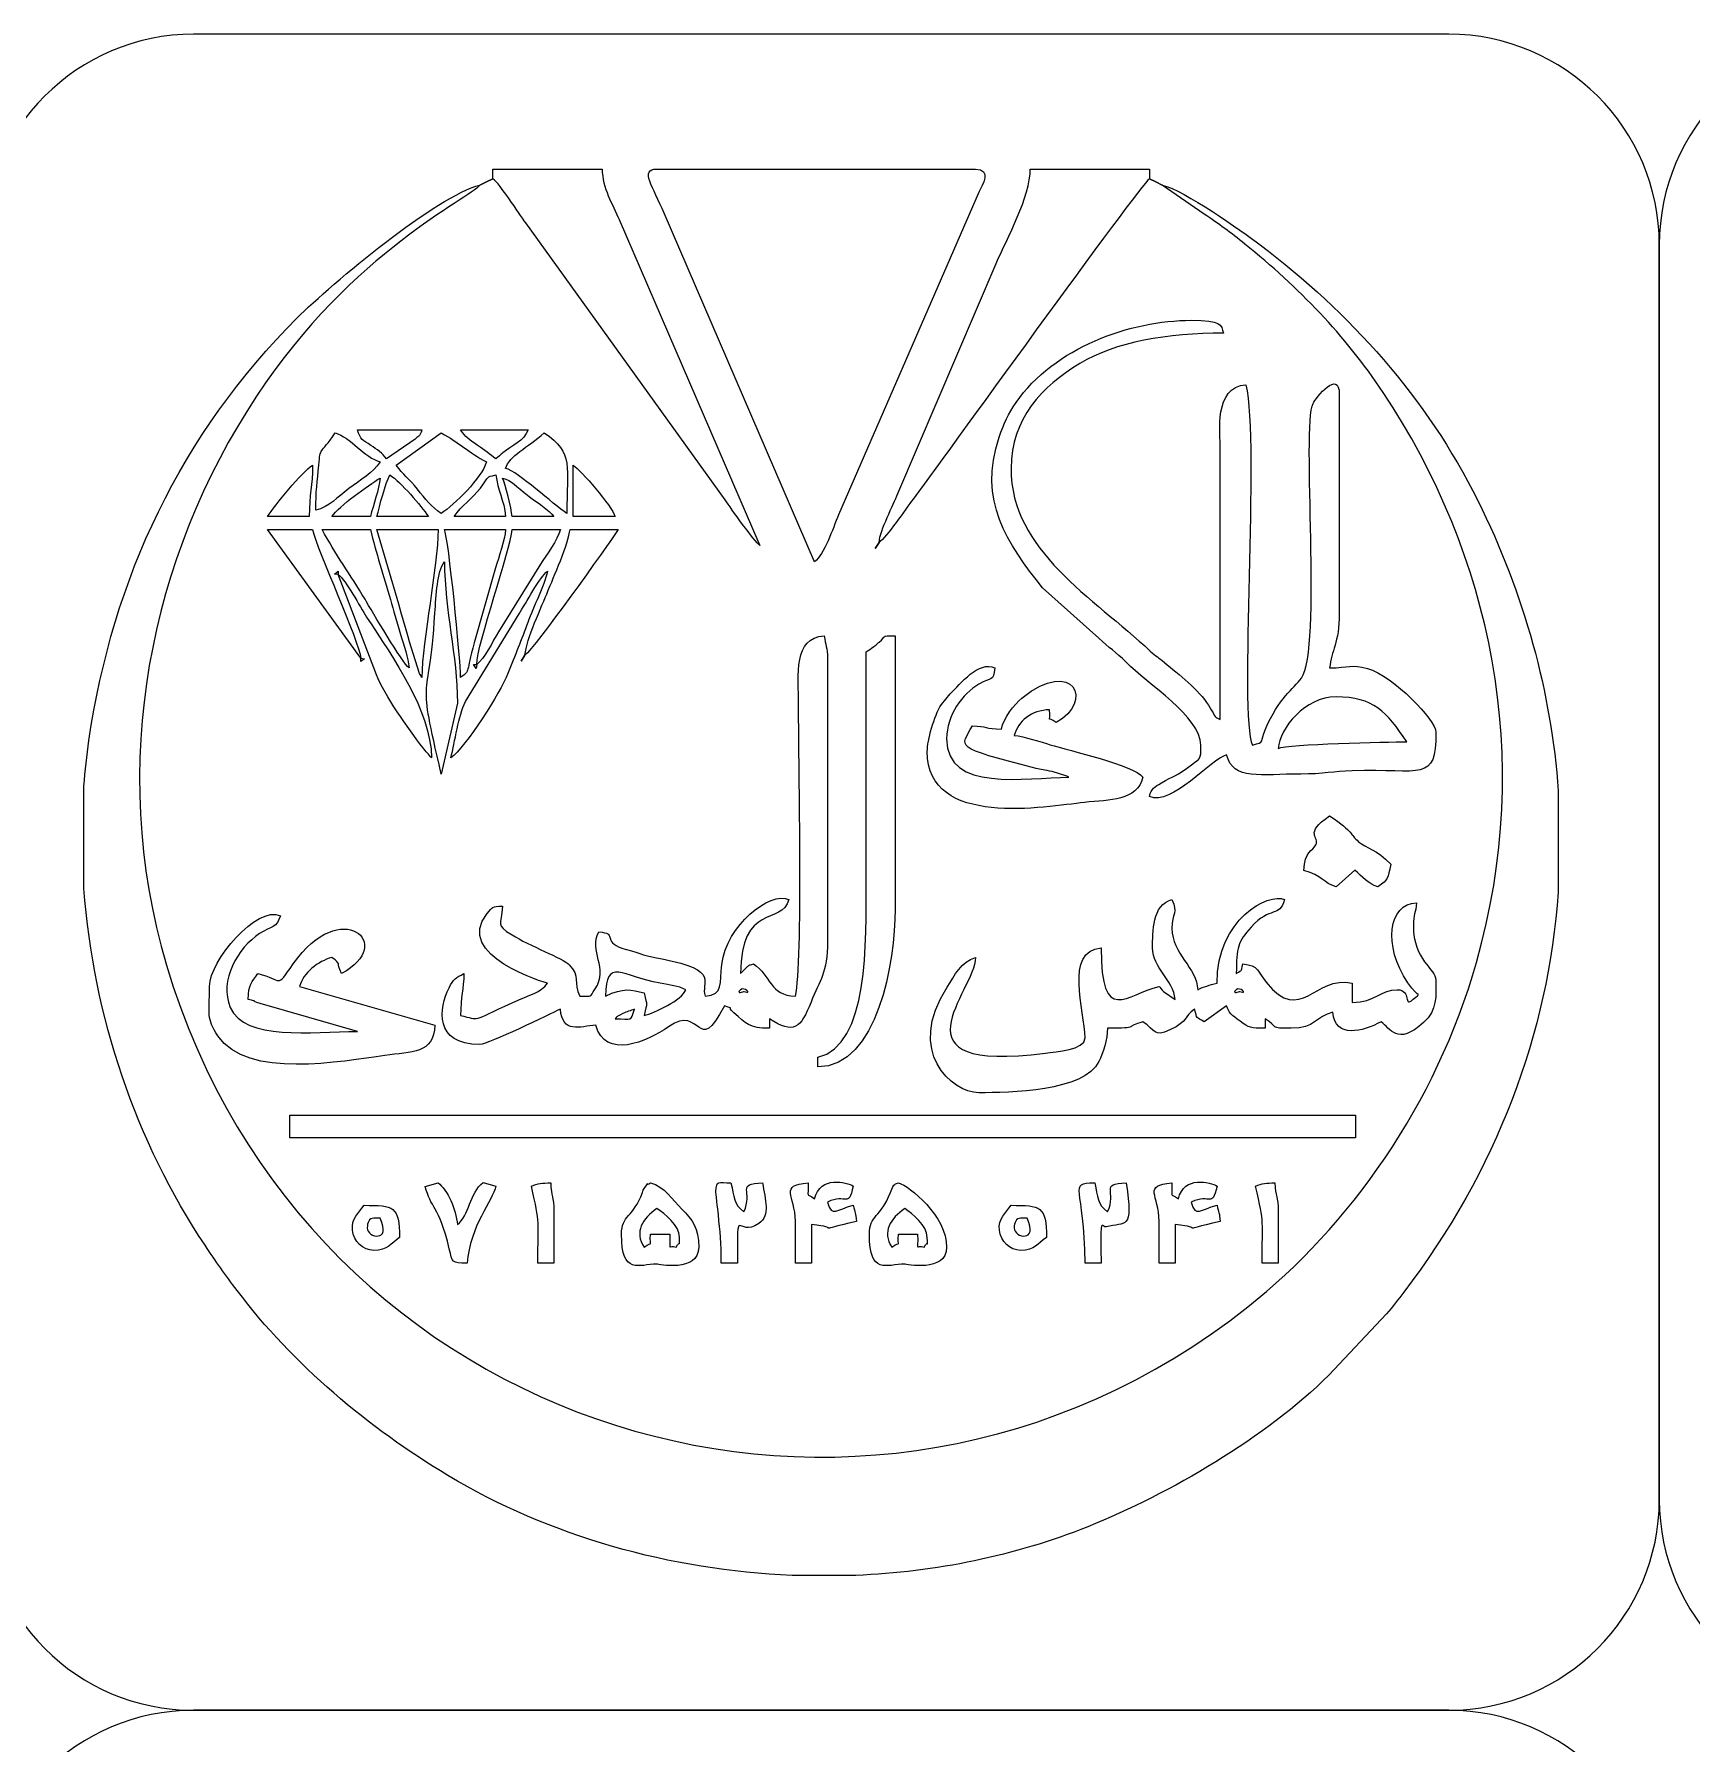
# Model space of a CAD drawing. Header units: millimetres. Extents: x -591 to 604, y 170 to 320.
# Drawn here: x -539.5 to -490.3, y 269.1 to 319.9 of the extents above; entities that cross this region are included whole.
import ezdxf

# ---------------------------------------------------------------- set-up
doc = ezdxf.new("R2010")
doc.units = ezdxf.units.MM
doc.header["$MEASUREMENT"] = 0
doc.layers.add('Layer 1', color=7, linetype='Continuous')

msp = doc.modelspace()

# ---------------------------------------------------------------- linework, layer by layer
at = {"layer": 'Layer 1', "color": 250, "lineweight": 18}
for points in [[(-534.7708, 319.8725), (-534.7708, 319.8725), (-497.4834, 319.8725), (-497.4834, 319.8725), (-494.0375, 319.8725), (-491.2271, 317.0621), (-491.2271, 313.6162), (-491.2271, 313.6162), (-491.2271, 276.3288), (-491.2271, 276.3288), (-491.2271, 272.8829), (-494.0375, 270.0725), (-497.4834, 270.0725), (-497.4834, 270.0725), (-534.7708, 270.0725), (-534.7708, 270.0725), (-538.2167, 270.0725), (-541.0271, 272.8829), (-541.0271, 276.3288), (-541.0271, 276.3288), (-541.0271, 313.6162), (-541.0271, 313.6162), (-541.0271, 317.0621), (-538.2167, 319.8725), (-534.7708, 319.8725)], [(-484.9708, 319.8725), (-484.9708, 319.8725), (-447.6834, 319.8725), (-447.6834, 319.8725), (-444.2375, 319.8725), (-441.4271, 317.0621), (-441.4271, 313.6162), (-441.4271, 313.6162), (-441.4271, 276.3288), (-441.4271, 276.3288), (-441.4271, 272.8829), (-444.2375, 270.0725), (-447.6834, 270.0725), (-447.6834, 270.0725), (-484.9708, 270.0725), (-484.9708, 270.0725), (-488.4167, 270.0725), (-491.2271, 272.8829), (-491.2271, 276.3288), (-491.2271, 276.3288), (-491.2271, 313.6162), (-491.2271, 313.6162), (-491.2271, 317.0621), (-488.4167, 319.8725), (-484.9708, 319.8725)], [(-534.7708, 270.0725), (-534.7708, 270.0725), (-497.4834, 270.0725), (-497.4834, 270.0725), (-494.0375, 270.0725), (-491.2271, 267.2621), (-491.2271, 263.8162), (-491.2271, 263.8162), (-491.2271, 226.5288), (-491.2271, 226.5288), (-491.2271, 223.0829), (-494.0375, 220.2725), (-497.4834, 220.2725), (-497.4834, 220.2725), (-534.7708, 220.2725), (-534.7708, 220.2725), (-538.2167, 220.2725), (-541.0271, 223.0829), (-541.0271, 226.5288), (-541.0271, 226.5288), (-541.0271, 263.8162), (-541.0271, 263.8162), (-541.0271, 267.2621), (-538.2167, 270.0725), (-534.7708, 270.0725)], [(-484.9708, 270.0725), (-484.9708, 270.0725), (-447.6834, 270.0725), (-447.6834, 270.0725), (-444.2375, 270.0725), (-441.4271, 267.2621), (-441.4271, 263.8162), (-441.4271, 263.8162), (-441.4271, 226.5288), (-441.4271, 226.5288), (-441.4271, 223.0829), (-444.2375, 220.2725), (-447.6834, 220.2725), (-447.6834, 220.2725), (-484.9708, 220.2725), (-484.9708, 220.2725), (-488.4167, 220.2725), (-491.2271, 223.0829), (-491.2271, 226.5288), (-491.2271, 226.5288), (-491.2271, 263.8162), (-491.2271, 263.8162), (-491.2271, 267.2621), (-488.4167, 270.0725), (-484.9708, 270.0725)]]:
    msp.add_open_spline(points, degree=3, knots=[0, 0, 0, 0, 0.125, 0.125, 0.125, 0.25, 0.25, 0.25, 0.375, 0.375, 0.375, 0.5, 0.5, 0.5, 0.625, 0.625, 0.625, 0.75, 0.75, 0.75, 0.875, 0.875, 0.875, 1, 1, 1, 1], dxfattribs=at)
at = {"layer": 'Layer 1', "color": 240}
for points, knots in [([(-526.0717, 315.4831), (-526.0717, 315.4831), (-526.2629, 315.3875), (-526.2629, 315.3875), (-526.2629, 315.3875), (-526.0717, 315.4831), (-526.0717, 315.4831)], [0, 0, 0, 0, 0.5, 0.5, 0.5, 1, 1, 1, 1]), ([(-525.8804, 315.5787), (-525.8804, 315.5787), (-526.0717, 315.4831), (-526.0717, 315.4831), (-526.0717, 315.4831), (-525.8804, 315.5787), (-525.8804, 315.5787)], [0, 0, 0, 0, 0.5, 0.5, 0.5, 1, 1, 1, 1]), ([(-525.8804, 315.5787), (-525.6498, 315.4096), (-525.1298, 314.5777), (-524.8973, 314.267), (-524.8973, 314.267), (-518.9768, 306.0356), (-518.9768, 306.0356), (-518.8064, 305.7854), (-518.1075, 304.7977), (-517.9439, 304.678), (-517.9439, 304.678), (-522.1247, 314.3622), (-522.1247, 314.3622), (-522.3188, 314.8163), (-522.6294, 315.3037), (-522.6294, 315.8656), (-522.6294, 315.8656), (-525.8804, 315.8656), (-525.8804, 315.8656), (-525.8804, 315.8656), (-525.8804, 315.5787), (-525.8804, 315.5787)], [0, 0, 0, 0, 0.1428571, 0.1428571, 0.1428571, 0.2857143, 0.2857143, 0.2857143, 0.4285714, 0.4285714, 0.4285714, 0.5714286, 0.5714286, 0.5714286, 0.7142857, 0.7142857, 0.7142857, 0.8571429, 0.8571429, 0.8571429, 1, 1, 1, 1]), ([(-516.3184, 304.1999), (-516.0313, 304.4104), (-515.7843, 305.1724), (-515.6081, 305.5932), (-515.6081, 305.5932), (-511.4333, 315.1944), (-511.4333, 315.1944), (-511.3437, 315.3854), (-511.0409, 315.8656), (-511.5375, 315.8656), (-511.5375, 315.8656), (-521.0037, 315.8656), (-521.0037, 315.8656), (-521.5265, 315.8656), (-521.1204, 315.3359), (-520.7862, 314.5534), (-520.7862, 314.5534), (-516.3184, 304.1999), (-516.3184, 304.1999)], [0, 0, 0, 0, 0.1666667, 0.1666667, 0.1666667, 0.3333333, 0.3333333, 0.3333333, 0.5, 0.5, 0.5, 0.6666667, 0.6666667, 0.6666667, 0.8333333, 0.8333333, 0.8333333, 1, 1, 1, 1]), ([(-514.406, 304.7736), (-514.1844, 304.922), (-513.6098, 305.7717), (-513.395, 306.0575), (-512.6963, 306.9873), (-506.6695, 315.3622), (-506.3739, 315.5787), (-506.3739, 315.5787), (-506.3739, 315.8656), (-506.3739, 315.8656), (-506.3739, 315.8656), (-509.9119, 315.8656), (-509.9119, 315.8656), (-509.9119, 315.0549), (-510.6009, 313.802), (-510.931, 313.06), (-510.931, 313.06), (-513.8459, 306.2215), (-513.8459, 306.2215), (-513.9788, 305.8995), (-514.376, 305.1346), (-514.406, 304.7736)], [0, 0, 0, 0, 0.1428571, 0.1428571, 0.1428571, 0.2857143, 0.2857143, 0.2857143, 0.4285714, 0.4285714, 0.4285714, 0.5714286, 0.5714286, 0.5714286, 0.7142857, 0.7142857, 0.7142857, 0.8571429, 0.8571429, 0.8571429, 1, 1, 1, 1]), ([(-506.1826, 315.4831), (-506.1826, 315.4831), (-506.3739, 315.5787), (-506.3739, 315.5787), (-506.3739, 315.5787), (-506.1826, 315.4831), (-506.1826, 315.4831)], [0, 0, 0, 0, 0.5, 0.5, 0.5, 1, 1, 1, 1]), ([(-505.9914, 315.3875), (-505.9914, 315.3875), (-506.1826, 315.4831), (-506.1826, 315.4831), (-506.1826, 315.4831), (-505.9914, 315.3875), (-505.9914, 315.3875)], [0, 0, 0, 0, 0.5, 0.5, 0.5, 1, 1, 1, 1]), ([(-505.9914, 315.3875), (-505.9914, 315.3875), (-504.7483, 314.527), (-504.7483, 314.527), (-504.2948, 314.2247), (-503.9726, 313.9902), (-503.5355, 313.6364), (-501.9436, 312.3483), (-500.5657, 310.9385), (-499.4313, 309.2301), (-496.2321, 304.4115), (-494.9158, 298.4305), (-496.6599, 292.2866), (-497.8536, 288.0813), (-500.4396, 284.438), (-503.45, 282.0562), (-514.8312, 273.0512), (-531.4424, 278.2985), (-535.5731, 292.2121), (-537.344, 298.177), (-536.0536, 304.354), (-532.8992, 309.1151), (-530.015, 313.4681), (-526.5682, 314.9707), (-526.2629, 315.3875), (-527.5107, 315.0968), (-530.6737, 312.4586), (-531.6892, 311.4432), (-535.1412, 307.9916), (-537.1731, 303.7153), (-537.8759, 298.8881), (-537.9414, 298.4392), (-537.9904, 297.9872), (-538.0241, 297.5331), (-538.0241, 297.5331), (-538.0241, 294.4858), (-538.0241, 294.4858), (-537.7492, 290.6946), (-536.4712, 286.9401), (-534.429, 283.8897), (-534.0884, 283.381), (-533.8405, 283.0306), (-533.4763, 282.5477), (-531.8164, 280.3463), (-529.5688, 278.46), (-527.2139, 277.0489), (-524.1971, 275.2412), (-520.6101, 274.2299), (-516.9913, 274.0793), (-516.9913, 274.0793), (-515.0984, 274.0793), (-515.0984, 274.0793), (-512.7227, 274.1787), (-510.3737, 274.6554), (-508.2043, 275.5271), (-505.7533, 276.5121), (-502.9097, 278.181), (-501.0412, 280.0297), (-501.0412, 280.0297), (-499.3262, 281.8528), (-499.3262, 281.8528), (-499.1473, 282.0643), (-498.9729, 282.2916), (-498.819, 282.4928), (-496.0563, 286.1041), (-494.5255, 290.1925), (-494.2301, 294.3787), (-494.2301, 294.3787), (-494.2301, 297.3939), (-494.2301, 297.3939), (-494.4348, 300.3065), (-495.2311, 303.2224), (-496.6206, 306.0167), (-498.1373, 309.0669), (-500.4182, 311.6047), (-503.0818, 313.6118), (-503.6478, 314.0384), (-505.337, 315.2351), (-505.9914, 315.3875)], [0, 0, 0, 0, 0.0384615, 0.0384615, 0.0384615, 0.0769231, 0.0769231, 0.0769231, 0.1153846, 0.1153846, 0.1153846, 0.1538462, 0.1538462, 0.1538462, 0.1923077, 0.1923077, 0.1923077, 0.2307692, 0.2307692, 0.2307692, 0.2692308, 0.2692308, 0.2692308, 0.3076923, 0.3076923, 0.3076923, 0.3461538, 0.3461538, 0.3461538, 0.3846154, 0.3846154, 0.3846154, 0.4230769, 0.4230769, 0.4230769, 0.4615385, 0.4615385, 0.4615385, 0.5, 0.5, 0.5, 0.5384615, 0.5384615, 0.5384615, 0.5769231, 0.5769231, 0.5769231, 0.6153846, 0.6153846, 0.6153846, 0.6538462, 0.6538462, 0.6538462, 0.6923077, 0.6923077, 0.6923077, 0.7307692, 0.7307692, 0.7307692, 0.7692308, 0.7692308, 0.7692308, 0.8076923, 0.8076923, 0.8076923, 0.8461538, 0.8461538, 0.8461538, 0.8846154, 0.8846154, 0.8846154, 0.9230769, 0.9230769, 0.9230769, 0.9615385, 0.9615385, 0.9615385, 1, 1, 1, 1]), ([(-504.844, 298.7495), (-504.844, 298.286), (-504.859, 298.3803), (-505.1233, 298.1682), (-505.5597, 297.8179), (-505.666, 297.8425), (-506.0166, 297.6272), (-506.2299, 297.4963), (-506.3037, 297.4824), (-506.3739, 297.2195), (-505.7164, 296.9155), (-504.5483, 298.3373), (-504.0791, 298.4626), (-503.8972, 297.6823), (-503.0518, 297.8929), (-501.8795, 297.8886), (-501.2164, 297.8862), (-500.8869, 297.9716), (-500.3529, 297.9877), (-498.2672, 298.0501), (-497.8636, 297.6229), (-497.8636, 299.1319), (-497.8636, 299.489), (-499.1272, 300.8026), (-499.8961, 301.0268), (-500.3825, 301.1686), (-500.4479, 301.0443), (-501.0192, 301.0443), (-500.9758, 301.5662), (-500.7323, 301.7736), (-500.7323, 302.67), (-500.7323, 302.67), (-500.7323, 309.1721), (-500.7323, 309.1721), (-500.7323, 309.9439), (-501.4365, 309.0628), (-501.5136, 308.9017), (-501.8531, 308.1923), (-501.237, 301.5926), (-501.8589, 300.7368), (-502.0944, 300.4128), (-502.5279, 300.1596), (-502.9261, 299.222), (-503.098, 298.8171), (-502.9162, 298.8558), (-503.314, 298.7495), (-503.7256, 299.6073), (-503.0998, 307.7185), (-503.5053, 309.4589), (-504.4651, 309.3791), (-504.2706, 308.0296), (-504.2703, 307.5466), (-504.2703, 307.5466), (-504.2703, 299.5144), (-504.2703, 299.5144), (-504.4752, 299.5971), (-504.3582, 299.5253), (-504.6158, 299.9339), (-504.9065, 300.3949), (-505.5052, 300.8529), (-505.9254, 301.206), (-506.1189, 301.3687), (-506.1572, 301.3644), (-506.3508, 301.5456), (-508.0544, 303.1403), (-510.4856, 304.521), (-510.4856, 306.9728), (-510.4856, 308.4435), (-509.5574, 309.4092), (-508.4389, 310.0897), (-507.3992, 310.7222), (-505.8236, 310.989), (-504.1746, 310.989), (-504.2432, 311.2456), (-504.2245, 311.3715), (-505.1308, 311.3715), (-506.9289, 311.3715), (-509.2113, 310.5647), (-510.3349, 308.9259), (-510.5655, 308.5895), (-510.6964, 308.3163), (-510.837, 307.8981), (-511.4705, 306.0133), (-510.6116, 304.7585), (-509.545, 303.4192), (-509.545, 303.4192), (-507.8798, 301.929), (-507.8798, 301.929), (-507.5734, 301.6369), (-507.3707, 301.5192), (-507.0678, 301.2111), (-506.4292, 300.562), (-504.844, 299.5869), (-504.844, 298.7495)], [0, 0, 0, 0, 0.0322581, 0.0322581, 0.0322581, 0.0645161, 0.0645161, 0.0645161, 0.0967742, 0.0967742, 0.0967742, 0.1290323, 0.1290323, 0.1290323, 0.1612903, 0.1612903, 0.1612903, 0.1935484, 0.1935484, 0.1935484, 0.2258065, 0.2258065, 0.2258065, 0.2580645, 0.2580645, 0.2580645, 0.2903226, 0.2903226, 0.2903226, 0.3225806, 0.3225806, 0.3225806, 0.3548387, 0.3548387, 0.3548387, 0.3870968, 0.3870968, 0.3870968, 0.4193548, 0.4193548, 0.4193548, 0.4516129, 0.4516129, 0.4516129, 0.483871, 0.483871, 0.483871, 0.516129, 0.516129, 0.516129, 0.5483871, 0.5483871, 0.5483871, 0.5806452, 0.5806452, 0.5806452, 0.6129032, 0.6129032, 0.6129032, 0.6451613, 0.6451613, 0.6451613, 0.6774194, 0.6774194, 0.6774194, 0.7096774, 0.7096774, 0.7096774, 0.7419355, 0.7419355, 0.7419355, 0.7741935, 0.7741935, 0.7741935, 0.8064516, 0.8064516, 0.8064516, 0.8387097, 0.8387097, 0.8387097, 0.8709677, 0.8709677, 0.8709677, 0.9032258, 0.9032258, 0.9032258, 0.9354839, 0.9354839, 0.9354839, 0.9677419, 0.9677419, 0.9677419, 1, 1, 1, 1]), ([(-531.1395, 305.7298), (-530.7325, 305.8246), (-530.4958, 306.1187), (-530.1563, 306.3721), (-529.8167, 306.6254), (-529.4435, 306.8409), (-529.2271, 307.1641), (-529.6867, 307.2869), (-530.1063, 307.902), (-530.5657, 308.0246), (-531.0212, 307.3447), (-530.997, 307.6277), (-531.0476, 307.0723), (-531.0917, 306.5869), (-531.1395, 306.2771), (-531.1395, 305.7298)], [0, 0, 0, 0, 0.2, 0.2, 0.2, 0.4, 0.4, 0.4, 0.6, 0.6, 0.6, 0.8, 0.8, 0.8, 1, 1, 1, 1]), ([(-529.0358, 307.2597), (-529.0358, 307.2597), (-528.186, 307.8442), (-528.186, 307.8442), (-528.0427, 307.9789), (-528.0625, 307.9037), (-527.984, 308.1203), (-527.984, 308.1203), (-529.8964, 308.1203), (-529.8964, 308.1203), (-529.8116, 307.8024), (-529.7366, 307.8212), (-529.5017, 307.6546), (-529.3223, 307.5275), (-529.1596, 307.4285), (-529.0358, 307.2597)], [0, 0, 0, 0, 0.2, 0.2, 0.2, 0.4, 0.4, 0.4, 0.6, 0.6, 0.6, 0.8, 0.8, 0.8, 1, 1, 1, 1]), ([(-528.7489, 307.0685), (-528.5548, 306.7785), (-528.3525, 306.6596), (-528.12, 306.3588), (-527.8813, 306.0499), (-527.713, 305.8368), (-527.4103, 305.6342), (-527.0295, 305.8891), (-526.199, 306.6875), (-526.0717, 307.1641), (-526.5901, 307.4384), (-526.8919, 307.7505), (-527.4103, 308.0246), (-527.4103, 308.0246), (-528.7489, 307.0685), (-528.7489, 307.0685)], [0, 0, 0, 0, 0.2, 0.2, 0.2, 0.4, 0.4, 0.4, 0.6, 0.6, 0.6, 0.8, 0.8, 0.8, 1, 1, 1, 1]), ([(-525.7848, 307.2597), (-525.7848, 307.2597), (-525.6821, 307.3482), (-525.6821, 307.3482), (-525.6672, 307.3606), (-525.5986, 307.4186), (-525.578, 307.4355), (-525.3218, 307.6437), (-524.9473, 307.7922), (-524.8286, 308.1203), (-524.8286, 308.1203), (-526.8366, 308.1203), (-526.8366, 308.1203), (-526.6847, 307.8935), (-526.5822, 307.8195), (-526.3406, 307.6602), (-526.1092, 307.5077), (-525.9837, 307.3928), (-525.7848, 307.2597)], [0, 0, 0, 0, 0.1666667, 0.1666667, 0.1666667, 0.3333333, 0.3333333, 0.3333333, 0.5, 0.5, 0.5, 0.6666667, 0.6666667, 0.6666667, 0.8333333, 0.8333333, 0.8333333, 1, 1, 1, 1]), ([(-525.4979, 306.9728), (-525.1256, 306.8734), (-524.0832, 305.9035), (-523.6812, 305.6342), (-523.6812, 307.0135), (-523.4653, 307.432), (-524.3505, 308.0246), (-524.8429, 307.5967), (-525.4, 307.3394), (-525.4979, 306.9728)], [0, 0, 0, 0, 0.3333333, 0.3333333, 0.3333333, 0.6666667, 0.6666667, 0.6666667, 1, 1, 1, 1]), ([(-532.5737, 305.5386), (-532.5737, 305.5386), (-531.3307, 305.5386), (-531.3307, 305.5386), (-531.3307, 306.2073), (-531.2351, 306.4528), (-531.2351, 307.0685), (-531.5547, 306.8546), (-532.3434, 305.8827), (-532.5737, 305.5386)], [0, 0, 0, 0, 0.3333333, 0.3333333, 0.3333333, 0.6666667, 0.6666667, 0.6666667, 1, 1, 1, 1]), ([(-523.4899, 305.5386), (-523.4899, 305.5386), (-522.2469, 305.5386), (-522.2469, 305.5386), (-522.332, 305.8573), (-523.2681, 306.906), (-523.4899, 307.0685), (-523.4899, 307.0685), (-523.4899, 305.5386), (-523.4899, 305.5386)], [0, 0, 0, 0, 0.3333333, 0.3333333, 0.3333333, 0.6666667, 0.6666667, 0.6666667, 1, 1, 1, 1]), ([(-530.6614, 305.5386), (-530.6614, 305.5386), (-529.514, 305.5386), (-529.514, 305.5386), (-529.4298, 305.8995), (-529.2562, 306.3367), (-529.2271, 306.686), (-529.5859, 306.4458), (-530.4407, 305.8679), (-530.6614, 305.5386)], [0, 0, 0, 0, 0.3333333, 0.3333333, 0.3333333, 0.6666667, 0.6666667, 0.6666667, 1, 1, 1, 1]), ([(-529.3227, 305.5386), (-529.3227, 305.5386), (-527.7928, 305.5386), (-527.7928, 305.5386), (-528.0173, 305.8737), (-528.6044, 306.5568), (-528.9402, 306.7816), (-529.0685, 306.5145), (-529.247, 305.8634), (-529.3227, 305.5386)], [0, 0, 0, 0, 0.3333333, 0.3333333, 0.3333333, 0.6666667, 0.6666667, 0.6666667, 1, 1, 1, 1]), ([(-527.0278, 305.5386), (-527.0278, 305.5386), (-525.4979, 305.5386), (-525.4979, 305.5386), (-525.5393, 306.0354), (-525.747, 306.3277), (-525.7848, 306.7816), (-526.1148, 306.6935), (-525.9526, 306.7722), (-526.2494, 306.3857), (-526.495, 306.066), (-526.7993, 305.8798), (-527.0278, 305.5386)], [0, 0, 0, 0, 0.25, 0.25, 0.25, 0.5, 0.5, 0.5, 0.75, 0.75, 0.75, 1, 1, 1, 1]), ([(-525.3066, 305.5386), (-525.3066, 305.5386), (-524.0637, 305.5386), (-524.0637, 305.5386), (-524.2112, 305.7402), (-524.5666, 305.9614), (-524.8021, 306.1388), (-525.2479, 306.4747), (-525.2849, 306.6037), (-525.5935, 306.686), (-525.5033, 306.4979), (-525.3286, 305.8025), (-525.3066, 305.5386)], [0, 0, 0, 0, 0.25, 0.25, 0.25, 0.5, 0.5, 0.5, 0.75, 0.75, 0.75, 1, 1, 1, 1]), ([(-529.8008, 301.3313), (-529.8416, 301.8214), (-531.0909, 304.5372), (-531.2351, 305.156), (-531.2351, 305.156), (-532.5737, 305.156), (-532.5737, 305.156), (-532.5737, 305.156), (-529.8008, 301.3313), (-529.8008, 301.3313)], [0, 0, 0, 0, 0.3333333, 0.3333333, 0.3333333, 0.6666667, 0.6666667, 0.6666667, 1, 1, 1, 1]), ([(-528.3665, 301.0443), (-528.3918, 301.348), (-528.5272, 301.713), (-528.6201, 302.0338), (-528.7284, 302.4078), (-528.8316, 302.7603), (-528.9194, 303.0731), (-529.1175, 303.7783), (-529.3559, 304.4774), (-529.514, 305.156), (-529.514, 305.156), (-530.9482, 305.156), (-530.9482, 305.156), (-530.5618, 304.4256), (-530.1065, 303.8096), (-529.6743, 303.0833), (-529.469, 302.7382), (-528.5643, 301.1892), (-528.3665, 301.0443)], [0, 0, 0, 0, 0.1666667, 0.1666667, 0.1666667, 0.3333333, 0.3333333, 0.3333333, 0.5, 0.5, 0.5, 0.6666667, 0.6666667, 0.6666667, 0.8333333, 0.8333333, 0.8333333, 1, 1, 1, 1]), ([(-527.984, 300.7576), (-527.984, 301.8683), (-527.506, 304.0569), (-527.506, 305.156), (-527.506, 305.156), (-529.3227, 305.156), (-529.3227, 305.156), (-529.3227, 305.156), (-528.6741, 302.9361), (-528.6741, 302.9361), (-528.559, 302.5262), (-528.4705, 302.2169), (-528.3553, 301.8206), (-528.3553, 301.8206), (-528.0538, 300.8789), (-528.0538, 300.8789), (-528.0456, 300.8624), (-528.026, 300.831), (-528.0192, 300.818), (-528.0123, 300.8049), (-527.9974, 300.7766), (-527.984, 300.7576)], [0, 0, 0, 0, 0.1428571, 0.1428571, 0.1428571, 0.2857143, 0.2857143, 0.2857143, 0.4285714, 0.4285714, 0.4285714, 0.5714286, 0.5714286, 0.5714286, 0.7142857, 0.7142857, 0.7142857, 0.8571429, 0.8571429, 0.8571429, 1, 1, 1, 1]), ([(-526.8366, 300.7576), (-526.5383, 300.976), (-526.6853, 300.8874), (-526.4334, 301.7886), (-526.4334, 301.7886), (-525.7961, 304.0198), (-525.7961, 304.0198), (-525.7015, 304.3439), (-525.5252, 304.829), (-525.4979, 305.156), (-525.4979, 305.156), (-527.3147, 305.156), (-527.3147, 305.156), (-527.1966, 304.91), (-526.8366, 301.313), (-526.8366, 300.7576)], [0, 0, 0, 0, 0.2, 0.2, 0.2, 0.4, 0.4, 0.4, 0.6, 0.6, 0.6, 0.8, 0.8, 0.8, 1, 1, 1, 1]), ([(-526.3585, 301.1399), (-526.1241, 301.3117), (-525.8915, 301.8235), (-525.7077, 302.1148), (-525.7077, 302.1148), (-524.4647, 304.1228), (-524.4647, 304.1228), (-524.281, 304.4145), (-523.9601, 304.8278), (-523.8724, 305.156), (-523.8724, 305.156), (-525.3066, 305.156), (-525.3066, 305.156), (-525.3592, 304.524), (-526.3447, 301.7594), (-526.3585, 301.1399)], [0, 0, 0, 0, 0.2, 0.2, 0.2, 0.4, 0.4, 0.4, 0.6, 0.6, 0.6, 0.8, 0.8, 0.8, 1, 1, 1, 1]), ([(-524.9242, 301.4269), (-524.6545, 301.6074), (-522.4776, 304.6687), (-522.1511, 305.156), (-522.1511, 305.156), (-523.5855, 305.156), (-523.5855, 305.156), (-523.618, 304.7663), (-524.0975, 303.685), (-524.2411, 303.3256), (-524.4223, 302.8723), (-524.8856, 301.8902), (-524.9242, 301.4269)], [0, 0, 0, 0, 0.25, 0.25, 0.25, 0.5, 0.5, 0.5, 0.75, 0.75, 0.75, 1, 1, 1, 1]), ([(-514.406, 304.7736), (-514.406, 304.7736), (-514.516, 304.5872), (-514.516, 304.5872), (-514.516, 304.5872), (-514.406, 304.7736), (-514.406, 304.7736)], [0, 0, 0, 0, 0.5, 0.5, 0.5, 1, 1, 1, 1]), ([(-530.4701, 303.8174), (-530.4701, 303.8174), (-530.4701, 303.913), (-530.4701, 303.913), (-530.4701, 303.913), (-530.5817, 303.8333), (-530.5817, 303.8333), (-530.5817, 303.8333), (-530.4701, 303.8174), (-530.4701, 303.8174)], [0, 0, 0, 0, 0.3333333, 0.3333333, 0.3333333, 0.6666667, 0.6666667, 0.6666667, 1, 1, 1, 1]), ([(-530.4701, 303.8174), (-530.4701, 303.8174), (-529.3376, 300.8383), (-529.3376, 300.8383), (-529.0966, 300.2315), (-528.3944, 299.2434), (-527.9585, 298.6793), (-527.8646, 298.5581), (-527.7818, 298.4644), (-527.6972, 298.367), (-527.7289, 299.7936), (-528.8262, 301.3132), (-529.6283, 302.5556), (-529.828, 302.8649), (-530.2408, 303.6493), (-530.4701, 303.8174)], [0, 0, 0, 0, 0.2, 0.2, 0.2, 0.4, 0.4, 0.4, 0.6, 0.6, 0.6, 0.8, 0.8, 0.8, 1, 1, 1, 1]), ([(-527.4103, 297.8889), (-527.4103, 297.8889), (-526.9322, 299.9925), (-526.9322, 299.9925), (-526.9322, 301.4315), (-527.3147, 302.7305), (-527.3147, 304.1999), (-527.5396, 303.8761), (-527.5605, 303.2323), (-527.5982, 302.6666), (-527.7913, 299.7816), (-528.1384, 301.0142), (-527.4103, 297.8889)], [0, 0, 0, 0, 0.25, 0.25, 0.25, 0.5, 0.5, 0.5, 0.75, 0.75, 0.75, 1, 1, 1, 1]), ([(-527.1234, 298.367), (-526.692, 298.6832), (-525.651, 300.3167), (-525.4293, 300.8802), (-525.2177, 301.4177), (-525.0249, 301.8804), (-524.8397, 302.3942), (-524.6686, 302.8696), (-524.3616, 303.4549), (-524.2549, 303.913), (-524.4847, 303.7446), (-524.8965, 302.961), (-525.0967, 302.6513), (-525.0967, 302.6513), (-526.6955, 300.0426), (-526.6955, 300.0426), (-526.8927, 299.627), (-527.0118, 298.8466), (-527.1234, 298.367)], [0, 0, 0, 0, 0.1666667, 0.1666667, 0.1666667, 0.3333333, 0.3333333, 0.3333333, 0.5, 0.5, 0.5, 0.6666667, 0.6666667, 0.6666667, 0.8333333, 0.8333333, 0.8333333, 1, 1, 1, 1]), ([(-516.8921, 291.2911), (-517.6585, 291.3081), (-517.6033, 291.8912), (-518.1351, 292.2473), (-518.3092, 292.2007), (-518.232, 292.2274), (-518.3297, 292.1549), (-518.3297, 292.1549), (-518.5176, 291.9605), (-518.5176, 291.9605), (-518.5176, 294.0652), (-517.2905, 293.3842), (-517.0833, 294.1597), (-517.6468, 294.4202), (-518.9392, 293.3889), (-519.0781, 292.2339), (-519.1463, 291.6663), (-519.0158, 291.3371), (-519.5694, 291.2911), (-519.7322, 291.6852), (-519.0696, 292.061), (-520.8528, 292.3982), (-521.3238, 292.4871), (-521.4852, 292.5497), (-521.9114, 292.6783), (-521.9165, 292.6798), (-522.1185, 292.7421), (-522.1291, 292.7475), (-522.6224, 292.9959), (-522.1655, 293.1423), (-522.7248, 293.2035), (-523.0524, 292.6205), (-522.4178, 292.1368), (-522.8396, 291.5039), (-523.0204, 291.2326), (-522.8874, 291.3002), (-523.2986, 291.2911), (-523.4866, 291.6829), (-523.2787, 291.895), (-523.6086, 292.2241), (-523.795, 292.4101), (-524.8138, 292.8026), (-525.3083, 293.1086), (-525.833, 293.4335), (-525.6069, 293.3706), (-525.5935, 293.9685), (-525.9173, 293.9415), (-525.868, 293.9611), (-526.0438, 293.7493), (-527.0817, 292.4975), (-524.2817, 291.6757), (-524.2549, 291.6736), (-524.4641, 291.3879), (-524.751, 291.352), (-525.3041, 291.0971), (-526.5453, 290.5253), (-526.2495, 290.5806), (-526.8366, 290.7174), (-526.8366, 291.2979), (-526.7409, 291.4835), (-526.7409, 291.9605), (-526.9707, 291.8389), (-527.0496, 291.8046), (-527.1801, 291.5387), (-527.4751, 290.9373), (-527.6392, 289.8567), (-526.2629, 289.8567), (-526.0252, 289.8567), (-524.1749, 290.7485), (-523.8724, 290.9085), (-523.8106, 290.1655), (-523.2974, 290.3908), (-522.8206, 290.4304), (-522.5449, 289.398), (-521.3064, 289.9298), (-520.6604, 290.379), (-519.6476, 291.0832), (-519.8272, 289.4329), (-518.9957, 291.0041), (-518.6272, 290.8708), (-518.9737, 291.022), (-518.7223, 290.7994), (-518.3513, 290.4709), (-518.2679, 290.3348), (-517.657, 290.3348), (-517.657, 290.3348), (-517.657, 290.6216), (-517.657, 290.6216), (-516.9367, 290.1391), (-516.7286, 290.3447), (-516.4264, 291.1121), (-516.1653, 291.7752), (-515.9359, 291.9724), (-515.9359, 292.9166), (-515.9359, 292.9166), (-515.9359, 301.3313), (-515.9359, 301.3313), (-515.9359, 301.661), (-516.0066, 301.7015), (-516.0315, 302.0006), (-516.9597, 301.9234), (-516.7966, 300.8883), (-516.7965, 299.8969), (-516.7963, 298.0505), (-516.6571, 292.2997), (-516.8921, 291.2911)], [0, 0, 0, 0, 0.0285714, 0.0285714, 0.0285714, 0.0571429, 0.0571429, 0.0571429, 0.0857143, 0.0857143, 0.0857143, 0.1142857, 0.1142857, 0.1142857, 0.1428571, 0.1428571, 0.1428571, 0.1714286, 0.1714286, 0.1714286, 0.2, 0.2, 0.2, 0.2285714, 0.2285714, 0.2285714, 0.2571429, 0.2571429, 0.2571429, 0.2857143, 0.2857143, 0.2857143, 0.3142857, 0.3142857, 0.3142857, 0.3428571, 0.3428571, 0.3428571, 0.3714286, 0.3714286, 0.3714286, 0.4, 0.4, 0.4, 0.4285714, 0.4285714, 0.4285714, 0.4571429, 0.4571429, 0.4571429, 0.4857143, 0.4857143, 0.4857143, 0.5142857, 0.5142857, 0.5142857, 0.5428571, 0.5428571, 0.5428571, 0.5714286, 0.5714286, 0.5714286, 0.6, 0.6, 0.6, 0.6285714, 0.6285714, 0.6285714, 0.6571429, 0.6571429, 0.6571429, 0.6857143, 0.6857143, 0.6857143, 0.7142857, 0.7142857, 0.7142857, 0.7428571, 0.7428571, 0.7428571, 0.7714286, 0.7714286, 0.7714286, 0.8, 0.8, 0.8, 0.8285714, 0.8285714, 0.8285714, 0.8571429, 0.8571429, 0.8571429, 0.8857143, 0.8857143, 0.8857143, 0.9142857, 0.9142857, 0.9142857, 0.9428571, 0.9428571, 0.9428571, 0.9714286, 0.9714286, 0.9714286, 1, 1, 1, 1]), ([(-514.7885, 301.5225), (-514.7885, 299.2913), (-514.7885, 297.0602), (-514.7885, 294.8291), (-514.7885, 292.8472), (-514.7033, 289.8283), (-516.2227, 289.4742), (-516.2227, 289.4742), (-516.2227, 289.1873), (-516.2227, 289.1873), (-514.4472, 289.1873), (-513.9279, 292.3273), (-513.9279, 293.8728), (-513.9279, 293.8728), (-513.9279, 302.0006), (-513.9279, 302.0006), (-514.3894, 301.9903), (-514.1704, 301.9958), (-514.4064, 301.8096), (-514.4082, 301.8082), (-514.486, 301.7342), (-514.5604, 301.677), (-514.6656, 301.5959), (-514.7054, 301.578), (-514.7885, 301.5225)], [0, 0, 0, 0, 0.125, 0.125, 0.125, 0.25, 0.25, 0.25, 0.375, 0.375, 0.375, 0.5, 0.5, 0.5, 0.625, 0.625, 0.625, 0.75, 0.75, 0.75, 0.875, 0.875, 0.875, 1, 1, 1, 1]), ([(-529.8008, 301.3313), (-529.8008, 301.3313), (-529.8008, 301.2357), (-529.8008, 301.2357), (-529.8008, 301.2357), (-529.6892, 301.3154), (-529.6892, 301.3154), (-529.6892, 301.3154), (-529.8008, 301.3313), (-529.8008, 301.3313)], [0, 0, 0, 0, 0.3333333, 0.3333333, 0.3333333, 0.6666667, 0.6666667, 0.6666667, 1, 1, 1, 1]), ([(-524.9242, 301.4269), (-524.9242, 301.4269), (-525.0342, 301.2403), (-525.0342, 301.2403), (-525.0342, 301.2403), (-524.9242, 301.4269), (-524.9242, 301.4269)], [0, 0, 0, 0, 0.5, 0.5, 0.5, 1, 1, 1, 1]), ([(-512.9718, 298.5582), (-512.9718, 296.2664), (-509.4503, 296.92), (-508.3032, 297.0452), (-507.5419, 297.1285), (-506.7526, 297.0916), (-506.5651, 297.7932), (-506.8386, 298.1665), (-508.7562, 298.5844), (-509.3264, 298.7612), (-509.5789, 298.8396), (-510.101, 299.0123), (-510.39, 299.0363), (-510.2769, 299.46), (-509.8805, 299.7892), (-509.3382, 299.8013), (-509.3011, 299.3572), (-509.4406, 299.6341), (-509.1468, 299.4187), (-508.0048, 300.0232), (-508.6172, 301.3947), (-510.1617, 300.1468), (-510.3945, 299.959), (-510.6994, 299.5412), (-510.7723, 299.2275), (-511.253, 299.2275), (-511.2005, 299.3136), (-511.633, 299.3232), (-511.9768, 298.6736), (-512.2616, 298.701), (-509.7424, 298.0583), (-509.6053, 298.0234), (-509.4847, 298.0107), (-509.2632, 297.9638), (-509.2632, 297.9638), (-508.828, 297.8252), (-508.828, 297.8252), (-508.8139, 297.8191), (-508.7845, 297.806), (-508.7643, 297.7932), (-510.059, 297.7932), (-512.398, 297.3294), (-512.398, 298.9407), (-512.398, 299.6393), (-511.9271, 300.2754), (-511.4365, 300.561), (-511.0629, 300.7785), (-511.0102, 300.6188), (-510.9637, 301.0443), (-511.451, 301.2698), (-511.9833, 300.5689), (-512.295, 300.2721), (-512.295, 300.2721), (-512.5544, 299.9578), (-512.5544, 299.9578), (-512.7734, 299.6085), (-512.9718, 298.8962), (-512.9718, 298.5582)], [0, 0, 0, 0, 0.0526316, 0.0526316, 0.0526316, 0.1052632, 0.1052632, 0.1052632, 0.1578947, 0.1578947, 0.1578947, 0.2105263, 0.2105263, 0.2105263, 0.2631579, 0.2631579, 0.2631579, 0.3157895, 0.3157895, 0.3157895, 0.3684211, 0.3684211, 0.3684211, 0.4210526, 0.4210526, 0.4210526, 0.4736842, 0.4736842, 0.4736842, 0.5263158, 0.5263158, 0.5263158, 0.5789474, 0.5789474, 0.5789474, 0.6315789, 0.6315789, 0.6315789, 0.6842105, 0.6842105, 0.6842105, 0.7368421, 0.7368421, 0.7368421, 0.7894737, 0.7894737, 0.7894737, 0.8421053, 0.8421053, 0.8421053, 0.8947368, 0.8947368, 0.8947368, 0.9473684, 0.9473684, 0.9473684, 1, 1, 1, 1]), ([(-526.3585, 301.1399), (-526.3585, 301.1399), (-526.4541, 301.1399), (-526.4541, 301.1399), (-526.4541, 301.1399), (-526.3744, 301.0285), (-526.3744, 301.0285), (-526.3744, 301.0285), (-526.3585, 301.1399), (-526.3585, 301.1399)], [0, 0, 0, 0, 0.3333333, 0.3333333, 0.3333333, 0.6666667, 0.6666667, 0.6666667, 1, 1, 1, 1]), ([(-502.5491, 298.6538), (-502.4997, 299.2482), (-501.758, 300.1839), (-500.828, 300.1839), (-499.7179, 300.1839), (-499.3187, 299.7327), (-498.7243, 298.845), (-499.3117, 298.845), (-502.2761, 298.785), (-502.5491, 298.6538)], [0, 0, 0, 0, 0.3333333, 0.3333333, 0.3333333, 0.6666667, 0.6666667, 0.6666667, 1, 1, 1, 1]), ([(-501.7842, 295.0203), (-501.2308, 294.8913), (-501.2144, 294.6453), (-500.828, 294.5422), (-500.828, 294.5422), (-500.2721, 295.0389), (-500.2721, 295.0389), (-500.0447, 294.8381), (-499.8937, 294.6245), (-499.5849, 294.5422), (-499.2584, 294.7608), (-499.3045, 294.7736), (-499.2025, 295.2115), (-499.6258, 295.6577), (-499.934, 295.687), (-500.1598, 295.8797), (-500.4365, 296.1154), (-500.2739, 296.1467), (-501.0192, 296.6458), (-501.8126, 296.1145), (-501.3041, 296.0234), (-501.4267, 295.7833), (-501.5186, 295.6038), (-501.7713, 295.5937), (-501.7842, 295.0203)], [0, 0, 0, 0, 0.125, 0.125, 0.125, 0.25, 0.25, 0.25, 0.375, 0.375, 0.375, 0.5, 0.5, 0.5, 0.625, 0.625, 0.625, 0.75, 0.75, 0.75, 0.875, 0.875, 0.875, 1, 1, 1, 1]), ([(-534.295, 291.578), (-534.295, 290.7362), (-534.3986, 290.6412), (-534.0442, 290.1075), (-533.1815, 288.8086), (-530.3535, 289.3564), (-529.0901, 289.5285), (-528.2933, 289.637), (-527.6208, 289.571), (-527.6015, 290.4304), (-527.6015, 290.4304), (-531.6175, 291.578), (-531.6175, 291.578), (-531.5077, 291.9894), (-531.0711, 292.3291), (-530.6614, 292.4385), (-530.3455, 292.2071), (-530.5541, 292.3344), (-530.3745, 291.9605), (-528.7265, 292.8325), (-530.385, 294.2894), (-531.8092, 292.2476), (-532.3419, 291.4841), (-532.1001, 291.7833), (-532.8607, 291.9605), (-533.0351, 291.6998), (-533.1376, 291.6409), (-533.1476, 291.1955), (-532.7926, 291.1127), (-533.1175, 291.1742), (-532.7908, 291.074), (-532.7908, 291.074), (-529.8964, 290.2392), (-529.8964, 290.2392), (-531.2694, 290.2392), (-533.2475, 289.959), (-533.6773, 290.9551), (-534.0231, 291.7563), (-533.4471, 292.7319), (-532.8065, 293.1492), (-532.4529, 293.3795), (-532.2887, 293.3166), (-532.1912, 293.6816), (-532.8789, 293.9996), (-534.295, 292.3441), (-534.295, 291.578)], [0, 0, 0, 0, 0.0666667, 0.0666667, 0.0666667, 0.1333333, 0.1333333, 0.1333333, 0.2, 0.2, 0.2, 0.2666667, 0.2666667, 0.2666667, 0.3333333, 0.3333333, 0.3333333, 0.4, 0.4, 0.4, 0.4666667, 0.4666667, 0.4666667, 0.5333333, 0.5333333, 0.5333333, 0.6, 0.6, 0.6, 0.6666667, 0.6666667, 0.6666667, 0.7333333, 0.7333333, 0.7333333, 0.8, 0.8, 0.8, 0.8666667, 0.8666667, 0.8666667, 0.9333333, 0.9333333, 0.9333333, 1, 1, 1, 1]), ([(-504.3659, 291.6736), (-504.5976, 291.6195), (-504.7496, 291.5735), (-504.9396, 291.4822), (-504.954, 292.1271), (-505.7046, 292.5548), (-505.7046, 293.2991), (-505.7046, 293.7648), (-505.5137, 293.7618), (-505.7046, 294.1597), (-506.2972, 294.0014), (-506.2783, 293.1991), (-506.2783, 292.7254), (-506.2783, 292.1293), (-505.6573, 291.7779), (-505.6089, 291.1955), (-505.6089, 291.1955), (-505.9535, 291.4246), (-505.9535, 291.4246), (-506.0084, 291.4789), (-506.0672, 291.5591), (-506.0871, 291.578), (-507.0532, 291.3529), (-507.8082, 290.3775), (-507.8082, 292.7254), (-508.9212, 292.6328), (-508.2864, 290.8626), (-508.2864, 290.0479), (-508.2864, 289.6866), (-509.1552, 289.637), (-509.4618, 289.5979), (-514.197, 288.9935), (-511.5598, 291.4301), (-511.5375, 292.4385), (-511.9766, 292.3213), (-512.1527, 291.9122), (-512.3807, 291.5607), (-513.6195, 289.6518), (-512.2507, 288.4224), (-511.4418, 288.4224), (-510.5375, 288.4224), (-508.3006, 288.4567), (-507.8719, 289.3467), (-507.7531, 289.5933), (-507.6241, 290.0148), (-507.6169, 290.3348), (-506.6307, 290.3348), (-507.1156, 290.3978), (-506.5651, 290.5262), (-506.1857, 290.272), (-506.2484, 290.0626), (-505.7664, 290.2888), (-505.1881, 290.5606), (-505.3827, 290.6539), (-505.0352, 290.9085), (-504.946, 290.5745), (-504.9988, 290.6938), (-504.7483, 290.5262), (-504.7483, 290.5262), (-504.0791, 291.0041), (-504.0791, 291.0041), (-504.0242, 290.7989), (-503.9309, 290.7244), (-503.6785, 290.5441), (-503.4045, 290.3482), (-503.378, 290.3348), (-502.9316, 290.3348), (-502.9316, 290.3348), (-502.9316, 290.6216), (-502.9316, 290.6216), (-502.5471, 290.3641), (-502.8155, 290.3348), (-502.1666, 290.3348), (-501.4509, 290.3348), (-501.4267, 290.6786), (-500.9236, 290.8129), (-500.8571, 290.0141), (-500.0322, 290.2389), (-499.4893, 290.5262), (-499.2131, 290.3411), (-499.0209, 289.7879), (-498.2275, 290.5073), (-497.8156, 290.8806), (-497.8636, 291.2878), (-497.8636, 291.7692), (-497.8636, 292.1071), (-498.5331, 292.3414), (-498.5331, 293.3948), (-498.5331, 293.7244), (-498.4624, 293.7649), (-498.4375, 294.0641), (-499.2723, 294.0454), (-499.4456, 292.7916), (-498.7, 291.69), (-498.3491, 291.1714), (-498.2867, 291.4283), (-498.5377, 291.1982), (-498.8379, 290.9232), (-498.5769, 291.4822), (-499.0112, 291.4822), (-499.4894, 291.4822), (-499.6451, 291.1155), (-500.3499, 291.0999), (-500.3499, 291.0999), (-500.3499, 291.6736), (-500.3499, 291.6736), (-501.4623, 291.9327), (-501.8734, 290.4206), (-502.9034, 291.7017), (-503.1552, 292.0152), (-503.1233, 292.2076), (-503.6009, 292.2473), (-503.6678, 291.9677), (-503.5886, 292.1095), (-503.7922, 291.9605), (-503.7922, 292.7375), (-503.7459, 292.9033), (-503.3545, 293.3396), (-502.7782, 293.9826), (-502.506, 293.6046), (-502.3579, 294.1597), (-502.8344, 294.38), (-504.3659, 293.5768), (-504.3659, 291.6736)], [0, 0, 0, 0, 0.0243902, 0.0243902, 0.0243902, 0.0487805, 0.0487805, 0.0487805, 0.0731707, 0.0731707, 0.0731707, 0.097561, 0.097561, 0.097561, 0.1219512, 0.1219512, 0.1219512, 0.1463415, 0.1463415, 0.1463415, 0.1707317, 0.1707317, 0.1707317, 0.195122, 0.195122, 0.195122, 0.2195122, 0.2195122, 0.2195122, 0.2439024, 0.2439024, 0.2439024, 0.2682927, 0.2682927, 0.2682927, 0.2926829, 0.2926829, 0.2926829, 0.3170732, 0.3170732, 0.3170732, 0.3414634, 0.3414634, 0.3414634, 0.3658537, 0.3658537, 0.3658537, 0.3902439, 0.3902439, 0.3902439, 0.4146341, 0.4146341, 0.4146341, 0.4390244, 0.4390244, 0.4390244, 0.4634146, 0.4634146, 0.4634146, 0.4878049, 0.4878049, 0.4878049, 0.5121951, 0.5121951, 0.5121951, 0.5365854, 0.5365854, 0.5365854, 0.5609756, 0.5609756, 0.5609756, 0.5853659, 0.5853659, 0.5853659, 0.6097561, 0.6097561, 0.6097561, 0.6341463, 0.6341463, 0.6341463, 0.6585366, 0.6585366, 0.6585366, 0.6829268, 0.6829268, 0.6829268, 0.7073171, 0.7073171, 0.7073171, 0.7317073, 0.7317073, 0.7317073, 0.7560976, 0.7560976, 0.7560976, 0.7804878, 0.7804878, 0.7804878, 0.804878, 0.804878, 0.804878, 0.8292683, 0.8292683, 0.8292683, 0.8536585, 0.8536585, 0.8536585, 0.8780488, 0.8780488, 0.8780488, 0.902439, 0.902439, 0.902439, 0.9268293, 0.9268293, 0.9268293, 0.9512195, 0.9512195, 0.9512195, 0.9756098, 0.9756098, 0.9756098, 1, 1, 1, 1]), ([(-522.5337, 291.2911), (-522.5075, 292.4661), (-522.0528, 291.8815), (-520.9095, 291.6721), (-520.5993, 291.6153), (-520.3916, 291.6015), (-520.1431, 291.4822), (-520.2534, 291.1779), (-521.0782, 290.789), (-521.3863, 290.7174), (-521.2843, 291.1552), (-521.2843, 290.9487), (-521.3863, 291.3868), (-521.7729, 291.4893), (-521.9872, 291.5533), (-522.5337, 291.2911)], [0, 0, 0, 0, 0.2, 0.2, 0.2, 0.4, 0.4, 0.4, 0.6, 0.6, 0.6, 0.8, 0.8, 0.8, 1, 1, 1, 1]), ([(-518.5176, 291.4822), (-518.416, 291.5838), (-518.155, 291.3305), (-518.4111, 291.4326), (-518.4133, 291.4334), (-518.6778, 291.3221), (-518.5176, 291.4822)], [0, 0, 0, 0, 0.5, 0.5, 0.5, 1, 1, 1, 1]), ([(-503.7922, 291.4822), (-503.6906, 291.5838), (-503.4295, 291.3305), (-503.6856, 291.4326), (-503.6879, 291.4334), (-503.9524, 291.3221), (-503.7922, 291.4822)], [0, 0, 0, 0, 0.5, 0.5, 0.5, 1, 1, 1, 1]), ([(-522.2469, 290.6216), (-522.1227, 290.7296), (-522.2436, 290.6578), (-522.0149, 290.7722), (-521.892, 290.8335), (-521.7948, 290.8502), (-521.673, 290.9085), (-521.7779, 290.516), (-521.7444, 290.6216), (-522.2469, 290.6216)], [0, 0, 0, 0, 0.3333333, 0.3333333, 0.3333333, 0.6666667, 0.6666667, 0.6666667, 1, 1, 1, 1]), ([(-531.9044, 287.0838), (-531.9044, 287.0838), (-500.2543, 287.0838), (-500.2543, 287.0838), (-500.2543, 287.0838), (-500.2543, 287.753), (-500.2543, 287.753), (-500.2543, 287.753), (-531.9044, 287.753), (-531.9044, 287.753), (-531.9044, 287.753), (-531.9044, 287.0838), (-531.9044, 287.0838)], [0, 0, 0, 0, 0.25, 0.25, 0.25, 0.5, 0.5, 0.5, 0.75, 0.75, 0.75, 1, 1, 1, 1]), ([(-527.8848, 285.6378), (-527.7326, 284.9808), (-527.4886, 285.0978), (-527.1714, 283.7846), (-527.0703, 283.3661), (-527.1161, 283.365), (-526.6454, 283.3546), (-526.5529, 284.4663), (-525.8864, 285.2131), (-525.7848, 285.6495), (-525.7848, 285.6495), (-526.1636, 285.7567), (-526.1636, 285.7567), (-526.5725, 285.4482), (-526.582, 284.7586), (-526.9322, 284.502), (-526.9706, 284.9632), (-527.2184, 285.5343), (-527.506, 285.745), (-527.506, 285.745), (-527.8848, 285.6378), (-527.8848, 285.6378)], [0, 0, 0, 0, 0.1428571, 0.1428571, 0.1428571, 0.2857143, 0.2857143, 0.2857143, 0.4285714, 0.4285714, 0.4285714, 0.5714286, 0.5714286, 0.5714286, 0.7142857, 0.7142857, 0.7142857, 0.8571429, 0.8571429, 0.8571429, 1, 1, 1, 1]), ([(-524.7329, 285.6495), (-524.4588, 284.4726), (-524.5417, 284.6561), (-524.5417, 283.3546), (-524.5417, 283.3546), (-524.0637, 283.3546), (-524.0637, 283.3546), (-524.0637, 283.3546), (-524.0637, 284.8844), (-524.0637, 284.8844), (-524.0637, 285.3651), (-524.1495, 285.3126), (-524.1592, 285.745), (-524.4145, 285.7394), (-524.5415, 285.7237), (-524.7329, 285.6495)], [0, 0, 0, 0, 0.2, 0.2, 0.2, 0.4, 0.4, 0.4, 0.6, 0.6, 0.6, 0.8, 0.8, 0.8, 1, 1, 1, 1]), ([(-522.0557, 284.2152), (-522.0557, 282.9841), (-521.5402, 283.3271), (-521.0037, 283.3271), (-521.0032, 283.3271), (-519.7607, 283.0627), (-519.7607, 283.8326), (-519.7607, 284.3969), (-519.9617, 284.6639), (-520.2601, 284.9587), (-520.5458, 285.2406), (-520.783, 285.635), (-521.1951, 285.745), (-521.3734, 285.6256), (-521.1854, 285.8398), (-521.3526, 285.6161), (-521.4621, 285.4695), (-521.3797, 285.5986), (-521.4317, 285.4602), (-521.7142, 284.7059), (-522.0557, 284.7898), (-522.0557, 284.2152)], [0, 0, 0, 0, 0.1428571, 0.1428571, 0.1428571, 0.2857143, 0.2857143, 0.2857143, 0.4285714, 0.4285714, 0.4285714, 0.5714286, 0.5714286, 0.5714286, 0.7142857, 0.7142857, 0.7142857, 0.8571429, 0.8571429, 0.8571429, 1, 1, 1, 1]), ([(-519.0913, 283.3546), (-519.0913, 283.3546), (-518.6133, 283.3546), (-518.6133, 283.3546), (-518.6133, 285.2471), (-518.6314, 284.0649), (-517.9815, 284.533), (-517.6229, 284.7914), (-517.7895, 285.2305), (-517.8646, 285.7422), (-518.6725, 285.7267), (-518.1342, 285.4842), (-518.422, 284.8844), (-518.732, 285.1115), (-518.7052, 285.3187), (-518.8045, 285.745), (-519.1807, 285.7366), (-519.2291, 285.8362), (-519.258, 285.4851), (-519.2589, 285.4741), (-519.1966, 284.9633), (-519.179, 284.7984), (-519.1259, 284.301), (-519.0913, 283.9778), (-519.0913, 283.3546)], [0, 0, 0, 0, 0.125, 0.125, 0.125, 0.25, 0.25, 0.25, 0.375, 0.375, 0.375, 0.5, 0.5, 0.5, 0.625, 0.625, 0.625, 0.75, 0.75, 0.75, 0.875, 0.875, 0.875, 1, 1, 1, 1]), ([(-516.8921, 284.5976), (-516.8921, 284.5976), (-516.8921, 283.3546), (-516.8921, 283.3546), (-516.8921, 283.3546), (-516.414, 283.3546), (-516.414, 283.3546), (-516.414, 283.3546), (-516.414, 284.502), (-516.414, 284.502), (-515.4327, 284.4203), (-516.4573, 284.2755), (-515.0753, 284.5976), (-515.0968, 284.8557), (-515.1201, 284.8576), (-515.171, 285.0757), (-515.6681, 284.9598), (-515.8069, 284.6882), (-515.9359, 285.1713), (-515.3618, 285.4467), (-515.3319, 284.9584), (-515.171, 285.6495), (-515.3613, 285.7564), (-516.1533, 285.9755), (-516.3184, 285.2669), (-516.5962, 285.4705), (-516.4986, 285.2536), (-516.5096, 285.745), (-517.396, 285.6713), (-516.8921, 285.3851), (-516.8921, 284.5976)], [0, 0, 0, 0, 0.1, 0.1, 0.1, 0.2, 0.2, 0.2, 0.3, 0.3, 0.3, 0.4, 0.4, 0.4, 0.5, 0.5, 0.5, 0.6, 0.6, 0.6, 0.7, 0.7, 0.7, 0.8, 0.8, 0.8, 0.9, 0.9, 0.9, 1, 1, 1, 1]), ([(-514.6929, 284.2152), (-514.6929, 282.9841), (-514.1775, 283.3271), (-513.641, 283.3271), (-513.6405, 283.3271), (-512.398, 283.0627), (-512.398, 283.8326), (-512.398, 284.7432), (-513.4958, 285.6553), (-513.8323, 285.745), (-513.9153, 285.6896), (-513.9515, 285.7733), (-514.0688, 285.4602), (-514.3514, 284.7059), (-514.6929, 284.7898), (-514.6929, 284.2152)], [0, 0, 0, 0, 0.2, 0.2, 0.2, 0.4, 0.4, 0.4, 0.6, 0.6, 0.6, 0.8, 0.8, 0.8, 1, 1, 1, 1]), ([(-508.2864, 283.3546), (-508.2864, 283.3546), (-507.8082, 283.3546), (-507.8082, 283.3546), (-507.8082, 283.5793), (-507.8216, 283.8233), (-507.8189, 284.0422), (-507.8109, 284.7126), (-507.7713, 284.4085), (-507.6627, 284.4372), (-507.0785, 284.5912), (-506.8472, 284.2959), (-507.0596, 285.7422), (-507.8674, 285.7267), (-507.3291, 285.4842), (-507.6169, 284.8844), (-507.927, 285.1115), (-507.9001, 285.3187), (-507.9994, 285.745), (-508.8263, 285.7266), (-508.2864, 285.6555), (-508.2864, 283.3546)], [0, 0, 0, 0, 0.1428571, 0.1428571, 0.1428571, 0.2857143, 0.2857143, 0.2857143, 0.4285714, 0.4285714, 0.4285714, 0.5714286, 0.5714286, 0.5714286, 0.7142857, 0.7142857, 0.7142857, 0.8571429, 0.8571429, 0.8571429, 1, 1, 1, 1]), ([(-506.0871, 284.5976), (-506.0871, 284.5976), (-506.0871, 283.3546), (-506.0871, 283.3546), (-506.0871, 283.3546), (-505.6089, 283.3546), (-505.6089, 283.3546), (-505.6089, 283.3546), (-505.6089, 284.502), (-505.6089, 284.502), (-504.6276, 284.4203), (-505.6523, 284.2755), (-504.2703, 284.5976), (-504.2917, 284.8557), (-504.3151, 284.8576), (-504.3659, 285.0757), (-504.8629, 284.9598), (-505.0019, 284.6882), (-505.1308, 285.1713), (-504.5569, 285.4467), (-504.5268, 284.9584), (-504.3659, 285.6495), (-504.5564, 285.7564), (-505.3483, 285.9755), (-505.5133, 285.2669), (-505.7911, 285.4705), (-505.6936, 285.2536), (-505.7046, 285.745), (-506.5909, 285.6713), (-506.0871, 285.3851), (-506.0871, 284.5976)], [0, 0, 0, 0, 0.1, 0.1, 0.1, 0.2, 0.2, 0.2, 0.3, 0.3, 0.3, 0.4, 0.4, 0.4, 0.5, 0.5, 0.5, 0.6, 0.6, 0.6, 0.7, 0.7, 0.7, 0.8, 0.8, 0.8, 0.9, 0.9, 0.9, 1, 1, 1, 1]), ([(-503.2185, 285.6495), (-502.9442, 284.4726), (-503.0272, 284.6561), (-503.0272, 283.3546), (-503.0272, 283.3546), (-502.5491, 283.3546), (-502.5491, 283.3546), (-502.5491, 283.3546), (-502.5491, 284.8844), (-502.5491, 284.8844), (-502.5491, 285.3651), (-502.6351, 285.3126), (-502.6448, 285.745), (-502.9001, 285.7394), (-503.0271, 285.7237), (-503.2185, 285.6495)], [0, 0, 0, 0, 0.2, 0.2, 0.2, 0.4, 0.4, 0.4, 0.6, 0.6, 0.6, 0.8, 0.8, 0.8, 1, 1, 1, 1]), ([(-529.4183, 283.737), (-528.9839, 283.737), (-528.9196, 283.9413), (-528.6534, 284.1195), (-528.6534, 285.0509), (-528.8265, 285.0757), (-529.7052, 285.0757), (-529.8606, 284.8437), (-530.0879, 284.6948), (-530.0495, 284.3363), (-530.014, 284.0069), (-529.736, 283.737), (-529.4183, 283.737)], [0, 0, 0, 0, 0.25, 0.25, 0.25, 0.5, 0.5, 0.5, 0.75, 0.75, 0.75, 1, 1, 1, 1]), ([(-521.3863, 283.8326), (-521.6847, 284.2783), (-521.4312, 284.6939), (-521.0037, 284.9801), (-520.7734, 284.8258), (-520.3344, 284.4815), (-520.3344, 284.1195), (-520.3344, 283.7539), (-520.305, 284.0847), (-520.43, 283.8326), (-520.6832, 283.9348), (-520.6085, 283.6359), (-520.6214, 284.2152), (-520.6214, 284.2152), (-521.1951, 284.2152), (-521.1951, 284.2152), (-521.2306, 283.7879), (-521.0905, 284.0381), (-521.3863, 283.8326)], [0, 0, 0, 0, 0.1666667, 0.1666667, 0.1666667, 0.3333333, 0.3333333, 0.3333333, 0.5, 0.5, 0.5, 0.6666667, 0.6666667, 0.6666667, 0.8333333, 0.8333333, 0.8333333, 1, 1, 1, 1]), ([(-514.0235, 283.8326), (-514.3219, 284.2783), (-514.0684, 284.6939), (-513.641, 284.9801), (-513.4106, 284.8258), (-512.9718, 284.4815), (-512.9718, 284.1195), (-512.9718, 283.7539), (-512.9424, 284.0847), (-513.0673, 283.8326), (-513.3205, 283.9348), (-513.2456, 283.6359), (-513.2586, 284.2152), (-513.2586, 284.2152), (-513.8323, 284.2152), (-513.8323, 284.2152), (-513.8678, 283.7879), (-513.7277, 284.0381), (-514.0235, 283.8326)], [0, 0, 0, 0, 0.1666667, 0.1666667, 0.1666667, 0.3333333, 0.3333333, 0.3333333, 0.5, 0.5, 0.5, 0.6666667, 0.6666667, 0.6666667, 0.8333333, 0.8333333, 0.8333333, 1, 1, 1, 1]), ([(-510.1986, 283.737), (-509.7642, 283.737), (-509.6999, 283.9413), (-509.4338, 284.1195), (-509.4338, 285.0509), (-509.6068, 285.0757), (-510.4856, 285.0757), (-510.641, 284.8437), (-510.8682, 284.6948), (-510.8298, 284.3363), (-510.7944, 284.0069), (-510.5163, 283.737), (-510.1986, 283.737)], [0, 0, 0, 0, 0.25, 0.25, 0.25, 0.5, 0.5, 0.5, 0.75, 0.75, 0.75, 1, 1, 1, 1]), ([(-529.6095, 284.4064), (-529.6095, 284.5629), (-529.5523, 284.6932), (-529.4183, 284.6932), (-529.4183, 284.6932), (-529.2271, 284.6932), (-529.2271, 284.6932), (-528.8774, 283.9642), (-529.6095, 284.1083), (-529.6095, 284.4064)], [0, 0, 0, 0, 0.3333333, 0.3333333, 0.3333333, 0.6666667, 0.6666667, 0.6666667, 1, 1, 1, 1]), ([(-510.39, 284.4064), (-510.39, 284.5629), (-510.3328, 284.6932), (-510.1986, 284.6932), (-510.1986, 284.6932), (-510.0075, 284.6932), (-510.0075, 284.6932), (-509.6577, 283.9642), (-510.39, 284.1083), (-510.39, 284.4064)], [0, 0, 0, 0, 0.3333333, 0.3333333, 0.3333333, 0.6666667, 0.6666667, 0.6666667, 1, 1, 1, 1])]:
    msp.add_open_spline(points, degree=3, knots=knots, dxfattribs=at)

doc.saveas('drawing.dxf')
